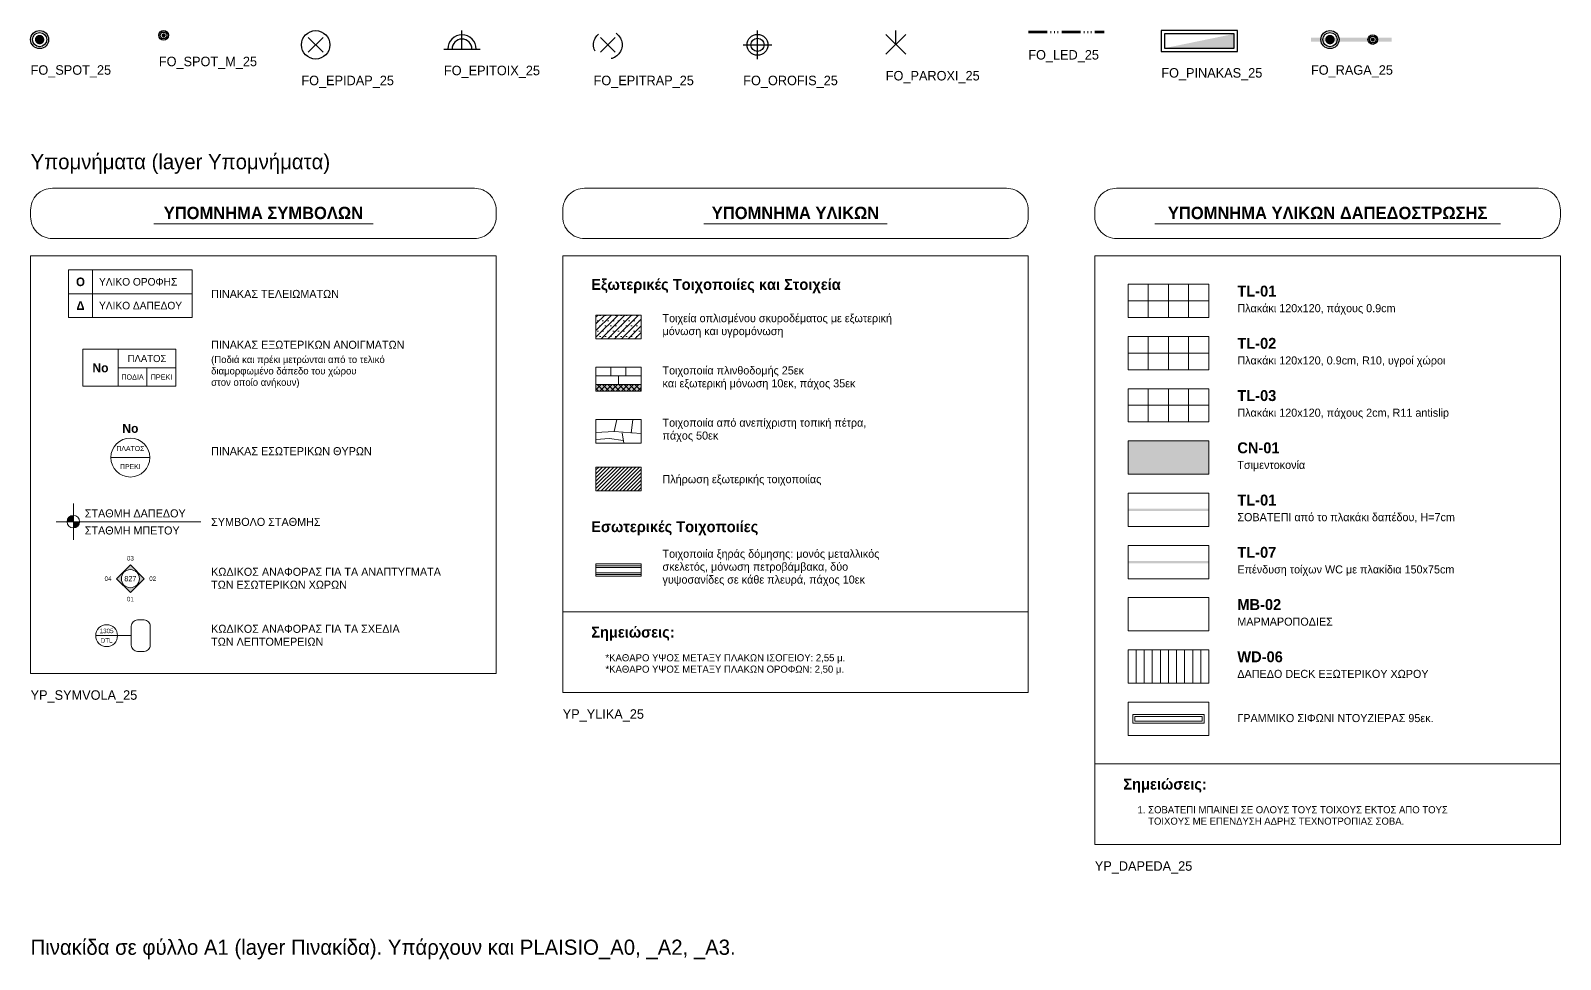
# Model space of a CAD drawing. Extents: x 0 to 269, y -106 to 0.
# Drawn here: x 23.1 to 31.15, y -10.04 to -5.16 of the extents above; entities that cross this region are included whole.
import ezdxf
from ezdxf.enums import TextEntityAlignment as Align

# ---------------------------------------------------------------- set-up
doc = ezdxf.new("R2010")
doc.units = 0
doc.linetypes.add('KIT_DASH', pattern=[0.15, 0.1, -0.05])
doc.layers.add('KIT-Οδηγίες', color=140, linetype='Continuous', plot=False)
doc.layers.add('Υπομνήματα', color=61, linetype='Continuous', lineweight=18)
doc.layers.add('Φωτισμός', color=12, linetype='Continuous', lineweight=25)
doc.styles.add('KIT', font='Commissioner-Regular.ttf')
doc.styles.add('KIT-B', font='Commissioner-Bold.ttf')

# ---------------------------------------------------------------- blocks, each defined once
blk = doc.blocks.new('FO_SPOT_25')
blk.add_hatch(color=256).paths.add_polyline_path([(-0.025, 0, 1), (0.025, 0, 1)])
for radius in [0.0475, 0.0375]:
    blk.add_circle((0, 0), radius)
blk = doc.blocks.new('FO_SPOT_M_25')
blk.add_hatch(color=256).paths.add_polyline_path([(-0.0105, 0, 1), (0.0105, 0, 1)])
for radius in [0.025, 0.0175]:
    blk.add_circle((0, 0), radius)
blk = doc.blocks.new('FO_EPIDAP_25')
for p, q in [((-0.039, -0.039), (0.039, 0.039)), ((-0.039, 0.039), (0.039, -0.039))]:
    blk.add_line(p, q)
blk.add_circle((0, 0), 0.075)
blk = doc.blocks.new('FO_EPITOIX_25')
for p, q in [((0, 0), (0, 0.0975)), ((-0.095, 0), (0.095, 0))]:
    blk.add_line(p, q)
for radius in [0.075, 0.0525]:
    blk.add_arc((0, 0), radius, 0, 180)
blk = doc.blocks.new('FO_EPITRAP_25')
for p, q in [((-0.039, -0.039), (0.039, 0.039)), ((-0.039, 0.039), (0.039, -0.039))]:
    blk.add_line(p, q)
at = {"linetype": 'KIT_DASH', "ltscale": 0.3}
blk.add_circle((0, 0), 0.075, dxfattribs=at)
blk = doc.blocks.new('FO_OROFIS_25')
for p, q in [((-0.075, 0), (0.075, 0)), ((0, -0.075), (0, 0.075))]:
    blk.add_line(p, q)
for radius in [0.055, 0.035]:
    blk.add_circle((0, 0), radius)
blk = doc.blocks.new('FO_PAROXI_25')
for p, q in [((-0.0525, -0.0525), (0.0525, 0.0525)), ((-0.0525, 0.0525), (0.0525, -0.0525)), ((0, 0), (0, 0.0725))]:
    blk.add_line(p, q)
blk = doc.blocks.new('FO_LED_25')
for points in [[(-0.2, -0.0075), (-0.1, -0.0075), (-0.1, 0.0075), (-0.2, 0.0075)], [(-0.025, -0.0075), (0.075, -0.0075), (0.075, 0.0075), (-0.025, 0.0075)], [(0.15, -0.0075), (0.2, -0.0075), (0.2, 0.0075), (0.15, 0.0075)]]:
    blk.add_hatch(color=256).paths.add_polyline_path(points)
at = {"lineweight": 9}
for p, q in [((-0.08125, -0.00525), (-0.08125, 0.00525)), ((-0.0625, -0.00525), (-0.0625, 0.00525)), ((-0.04375, -0.00525), (-0.04375, 0.00525)), ((0.09375, -0.00525), (0.09375, 0.00525)), ((0.1125, -0.00525), (0.1125, 0.00525)), ((0.13125, -0.00525), (0.13125, 0.00525))]:
    blk.add_line(p, q, dxfattribs=at)
blk = doc.blocks.new('FO_PINAKAS_25')
blk.add_hatch(color=256).paths.add_polyline_path([(-0.1825, -0.0375), (0.1825, -0.0375), (0.1825, 0.0375)])
for points in [[(-0.2, -0.055), (0.2, -0.055), (0.2, 0.055), (-0.2, 0.055)], [(-0.1825, -0.0375), (0.1825, -0.0375), (0.1825, 0.0375), (-0.1825, 0.0375)]]:
    blk.add_lwpolyline(points, close=True)
blk = doc.blocks.new('FO_RAGA_25')
for points in [[(-0.2125, -0.01), (0.2125, -0.01), (0.2125, 0.01), (-0.2125, 0.01)], [(-0.1375, 0, 1), (-0.0875, 0, 1)], [(0.102, 0, 1), (0.123, 0, 1)]]:
    blk.add_hatch(color=256).paths.add_polyline_path(points)
for centre, radius in [((-0.1125, 0), 0.0475), ((-0.1125, 0), 0.0375), ((0.1125, 0), 0.025), ((0.1125, 0), 0.0175)]:
    blk.add_circle(centre, radius)
blk = doc.blocks.new('YP_SYMVOLA_25')
for points in [[(0.225, -1.755), (0.225, -1.7225, 0.4142136), (0.1925, -1.755)], [(0.225, -1.755), (0.225, -1.7875, 0.4142136), (0.2575, -1.755)]]:
    blk.add_hatch(color=256).paths.add_polyline_path(points)
h = blk.add_hatch(color=256)
h.paths.add_polyline_path([(0.5975, -2.055), (0.525, -1.9825), (0.4525, -2.055), (0.525, -2.1275)])
h.paths.add_polyline_path([(0.4775, -2.055, 1), (0.5725, -2.055, 1)], flags=16)
for p, q in [((0.64816, -0.1872), (1.80184, -0.1872)), ((0.325, -0.68), (0.325, -0.43)), ((0.2, -0.555), (0.85, -0.555)), ((0.46, -1.0425), (0.46, -0.8475)), ((0.46, -0.945), (0.765, -0.945)), ((0.6125, -1.0425), (0.6125, -0.945)), ((0.4225, -1.4175), (0.6275, -1.4175)), ((0.225, -1.85), (0.225, -1.66)), ((0.135, -1.755), (0.89643, -1.755)), ((0.3425, -2.355), (0.4575, -2.355)), ((0.4575, -2.355), (0.53, -2.355))]:
    blk.add_line(p, q)
for points in [[(0.115, -0.265), (2.335, -0.265, 0.4142136), (2.45, -0.15), (2.45, -0.115, 0.4142136), (2.335, 0), (0.115, 0, 0.4142136), (0, -0.115), (0, -0.15, 0.4142136)], [(0.5625, -2.4375), (0.5975, -2.4375, 0.4142136), (0.63, -2.405), (0.63, -2.305, 0.4142136), (0.5975, -2.2725), (0.5625, -2.2725, 0.4142136), (0.53, -2.305), (0.53, -2.405, 0.4142136)]]:
    blk.add_lwpolyline(points, format="xyb", close=True)
for points in [[(0, -2.555), (2.45, -2.555), (2.45, -0.355), (0, -0.355)], [(0.2, -0.68), (0.85, -0.68), (0.85, -0.43), (0.2, -0.43)], [(0.275, -1.0425), (0.765, -1.0425), (0.765, -0.8475), (0.275, -0.8475)], [(0.5975, -2.055), (0.525, -1.9825), (0.4525, -2.055), (0.525, -2.1275)]]:
    blk.add_lwpolyline(points, close=True)
for centre, radius in [((0.525, -1.4175), 0.1025), ((0.225, -1.755), 0.0325), ((0.525, -2.055), 0.0475), ((0.4, -2.355), 0.0575)]:
    blk.add_circle(centre, radius)
at = {"style": 'KIT-B'}
for s, height, p in [('ΥΠΟΜΝΗΜΑ ΣΥΜΒΟΛΩΝ', 0.065, (1.225, -0.1625)), ('No', 0.0475, (0.525, -1.2875))]:
    blk.add_text(s, height=height, dxfattribs=at).set_placement(p, align=Align.CENTER)
for s, height, style, p in [('Ο', 0.045, 'KIT-B', (0.2625, -0.4925)), ('Δ', 0.045, 'KIT-B', (0.2625, -0.6175)), ('ΠΛΑΤΟΣ', 0.0375, 'KIT', (0.6125, -0.89625)), ('No', 0.0475, 'KIT-B', (0.3675, -0.945)), ('ΠΟΔΙΑ', 0.0275, 'KIT', (0.53625, -0.99375)), ('ΠΡΕΚΙ', 0.0275, 'KIT', (0.68875, -0.99375)), ('ΠΛΑΤΟΣ', 0.02625, 'KIT', (0.525, -1.37)), ('ΠΡΕΚΙ', 0.02625, 'KIT', (0.525, -1.465)), ('03', 0.02375, 'KIT', (0.525, -1.9475)), ('04', 0.02375, 'KIT', (0.4075, -2.055)), ('827', 0.0275, 'KIT', (0.525, -2.055)), ('02', 0.02375, 'KIT', (0.6425, -2.055)), ('01', 0.02375, 'KIT', (0.525, -2.1625)), ('1305', 0.02375, 'KIT', (0.4, -2.33)), ('DTL', 0.02375, 'KIT', (0.4, -2.38))]:
    blk.add_text(s, height=height, dxfattribs=dict(style=style)).set_placement(p, align=Align.MIDDLE_CENTER)
at = {"style": 'KIT'}
for s, p in [('ΥΛΙΚΟ ΟΡΟΦΗΣ', (0.36, -0.4925)), ('ΥΛΙΚΟ ΔΑΠΕΔΟΥ', (0.36, -0.6175))]:
    blk.add_text(s, height=0.04, dxfattribs=at).set_placement(p, align=Align.MIDDLE_LEFT)
for s, height, p in [('ΠΙΝΑΚΑΣ ΤΕΛΕΙΩΜΑΤΩΝ', 0.0425, (0.95, -0.5775)), ('ΠΙΝΑΚΑΣ ΕΞΩΤΕΡΙΚΩΝ ΑΝΟΙΓΜΑΤΩΝ', 0.0425, (0.95, -0.845)), ('(Ποδιά και πρέκι μετρώνται από το τελικό', 0.0375, (0.95, -0.92)), ('διαμορφωμένο δάπεδο του χώρου', 0.0375, (0.95, -0.98)), ('στον οποίο ανήκουν)', 0.0375, (0.95, -1.04)), ('ΠΙΝΑΚΑΣ ΕΣΩΤΕΡΙΚΩΝ ΘΥΡΩΝ', 0.0425, (0.95, -1.405)), ('ΣΤΑΘΜΗ ΔΑΠΕΔΟΥ', 0.0425, (0.285, -1.7325)), ('ΣΥΜΒΟΛΟ ΣΤΑΘΜΗΣ', 0.0425, (0.95, -1.7775)), ('ΣΤΑΘΜΗ ΜΠΕΤΟΥ', 0.0425, (0.285, -1.8225)), ('ΚΩΔΙΚΟΣ ΑΝΑΦΟΡΑΣ ΓΙΑ ΤΑ ΑΝΑΠΤΥΓΜΑΤΑ', 0.0425, (0.95, -2.04)), ('ΤΩΝ ΕΣΩΤΕΡΙΚΩΝ ΧΩΡΩΝ', 0.0425, (0.95, -2.108)), ('ΚΩΔΙΚΟΣ ΑΝΑΦΟΡΑΣ ΓΙΑ ΤΑ ΣΧΕΔΙΑ', 0.0425, (0.95, -2.34)), ('ΤΩΝ ΛΕΠΤΟΜΕΡΕΙΩΝ', 0.0425, (0.95, -2.408))]:
    blk.add_text(s, height=height, dxfattribs=at).set_placement(p)
blk = doc.blocks.new('YP_YLIKA_25')
h = blk.add_hatch()
h.set_pattern_fill('ANSI31', color=252, scale=0.007874)
h.paths.add_polyline_path([(0.175, -0.7925), (0.4125, -0.7925), (0.4125, -0.6675), (0.175, -0.6675)])
h = blk.add_hatch()
h.set_pattern_fill('DOTS', color=252, scale=0.017323)
h.paths.add_polyline_path([(0.175, -0.7925), (0.4125, -0.7925), (0.4125, -0.6675), (0.175, -0.6675)])
at = {"true_color": 0xf8f6b0}
blk.add_hatch(color=256, dxfattribs=at).paths.add_polyline_path([(0.175, -1.0675), (0.4125, -1.0675), (0.4125, -1.0325), (0.175, -1.0325)])
h = blk.add_hatch()
h.set_pattern_fill('ANSI37', color=252, scale=0.0062992)
h.paths.add_polyline_path([(0.175, -1.0675), (0.4125, -1.0675), (0.4125, -1.0325), (0.175, -1.0325)])
h = blk.add_hatch()
h.set_pattern_fill('ANSI31', color=252, scale=0.0043307)
h.paths.add_polyline_path([(0.175, -1.5925), (0.4125, -1.5925), (0.4125, -1.4675), (0.175, -1.4675)])
for p, q in [((0.74313, -0.1872), (1.70687, -0.1872)), ((0.175, -1.0325), (0.4125, -1.0325)), ((0, -2.23), (2.45, -2.23))]:
    blk.add_line(p, q)
at = {"color": 252}
for p, q in [((0.25338, -0.9875), (0.25338, -0.9425)), ((0.33175, -0.9875), (0.33175, -0.9425)), ((0.175, -0.9875), (0.4125, -0.9875)), ((0.29375, -1.0325), (0.29375, -0.9875)), ((0.175, -1.9866), (0.4125, -1.9866)), ((0.175, -1.9957), (0.4125, -1.9957)), ((0.175, -2.0243), (0.4125, -2.0243)), ((0.175, -2.0334), (0.4125, -2.0334))]:
    blk.add_line(p, q, dxfattribs=at)
blk.add_lwpolyline([(0.115, -0.265), (2.335, -0.265, 0.4142136), (2.45, -0.15), (2.45, -0.115, 0.4142136), (2.335, 0), (0.115, 0, 0.4142136), (0, -0.115), (0, -0.15, 0.4142136)], format="xyb", close=True)
for points in [[(0, -2.655), (2.45, -2.655), (2.45, -0.355), (0, -0.355)], [(0.175, -0.7925), (0.4125, -0.7925), (0.4125, -0.6675), (0.175, -0.6675)], [(0.175, -1.0675), (0.4125, -1.0675), (0.4125, -0.9425), (0.175, -0.9425)], [(0.175, -1.3425), (0.4125, -1.3425), (0.4125, -1.2175), (0.175, -1.2175)], [(0.175, -1.5925), (0.4125, -1.5925), (0.4125, -1.4675), (0.175, -1.4675)], [(0.175, -2.0425), (0.4125, -2.0425), (0.4125, -1.9775), (0.175, -1.9775)]]:
    blk.add_lwpolyline(points, close=True)
for points in [[(0.175, -1.28625), (0.27, -1.28), (0.4125, -1.29)], [(0.27, -1.28), (0.28425, -1.2175)], [(0.32225, -1.3425), (0.31275, -1.2875)], [(0.36025, -1.28875), (0.36975, -1.2175)], [(0.175, -1.3225), (0.24625, -1.3175), (0.3175, -1.3275)]]:
    blk.add_lwpolyline(points, dxfattribs=at)
at = {"style": 'KIT-B'}
blk.add_text('ΥΠΟΜΝΗΜΑ ΥΛΙΚΩΝ', height=0.065, dxfattribs=at).set_placement((1.225, -0.1625), align=Align.CENTER)
for s, height, style, p in [('Εξωτερικές Τοιχοποιίες και Στοιχεία', 0.0575, 'KIT-B', (0.15, -0.535)), ('Τοιχεία οπλισμένου σκυροδέματος με εξωτερική', 0.0425, 'KIT', (0.525, -0.705)), ('μόνωση και υγρομόνωση', 0.0425, 'KIT', (0.525, -0.773)), ('Τοιχοποιία πλινθοδομής 25εκ', 0.0425, 'KIT', (0.525, -0.98)), ('και εξωτερική μόνωση 10εκ, πάχος 35εκ', 0.0425, 'KIT', (0.525, -1.048)), ('Τοιχοποιία από ανεπίχριστη τοπική πέτρα,', 0.0425, 'KIT', (0.525, -1.255)), ('πάχος 50εκ', 0.0425, 'KIT', (0.525, -1.323)), ('Πλήρωση εξωτερικής τοιχοποιίας', 0.0425, 'KIT', (0.525, -1.5525)), ('Εσωτερικές Τοιχοποιίες', 0.0575, 'KIT-B', (0.15, -1.81)), ('Τοιχοποιία ξηράς δόμησης: μονός μεταλλικός', 0.0425, 'KIT', (0.525, -1.945)), ('σκελετός, μόνωση πετροβάμβακα, δύο', 0.0425, 'KIT', (0.525, -2.013)), ('γυψοσανίδες σε κάθε πλευρά, πάχος 10εκ', 0.0425, 'KIT', (0.525, -2.081)), ('Σημειώσεις:', 0.0575, 'KIT-B', (0.15, -2.365)), ('*ΚΑΘΑΡΟ ΥΨΟΣ ΜΕΤΑΞΥ ΠΛΑΚΩΝ ΙΣΟΓΕΙΟΥ: 2,55 μ.', 0.0375, 'KIT', (0.225, -2.49)), ('*ΚΑΘΑΡΟ ΥΨΟΣ ΜΕΤΑΞΥ ΠΛΑΚΩΝ ΟΡΟΦΩΝ: 2,50 μ.', 0.0375, 'KIT', (0.225, -2.55))]:
    blk.add_text(s, height=height, dxfattribs=dict(style=style)).set_placement(p)
blk = doc.blocks.new('YP_DAPEDA_25')
at = {"true_color": 0xc8c8cb}
blk.add_hatch(color=256, dxfattribs=at).paths.add_polyline_path([(0.175, -1.505), (0.6, -1.505), (0.6, -1.33), (0.175, -1.33)])
at = {"true_color": 0xff7f00}
blk.add_hatch(color=256, dxfattribs=at).paths.add_polyline_path([(0.175, -1.69875), (0.6, -1.69875), (0.6, -1.68625), (0.175, -1.68625)])
at = {"true_color": 0xffbf00}
blk.add_hatch(color=256, dxfattribs=at).paths.add_polyline_path([(0.175, -1.97375), (0.6, -1.97375), (0.6, -1.96125), (0.175, -1.96125)])
for p, q in [((0.31498, -0.1872), (2.13502, -0.1872)), ((0, -3.03), (2.45, -3.03))]:
    blk.add_line(p, q)
at = {"color": 252}
for p, q in [((0.28125, -0.68), (0.28125, -0.505)), ((0.3875, -0.68), (0.3875, -0.505)), ((0.49375, -0.68), (0.49375, -0.505)), ((0.175, -0.5925), (0.6, -0.5925)), ((0.28125, -0.955), (0.28125, -0.78)), ((0.3875, -0.955), (0.3875, -0.78)), ((0.49375, -0.955), (0.49375, -0.78)), ((0.175, -0.8675), (0.6, -0.8675)), ((0.28125, -1.23), (0.28125, -1.055)), ((0.3875, -1.23), (0.3875, -1.055)), ((0.49375, -1.23), (0.49375, -1.055)), ((0.175, -1.1425), (0.6, -1.1425)), ((0.2175, -2.605), (0.2175, -2.43)), ((0.26, -2.605), (0.26, -2.43)), ((0.3025, -2.605), (0.3025, -2.43)), ((0.345, -2.605), (0.345, -2.43)), ((0.3875, -2.605), (0.3875, -2.43)), ((0.43, -2.605), (0.43, -2.43)), ((0.4725, -2.605), (0.4725, -2.43)), ((0.515, -2.605), (0.515, -2.43)), ((0.5575, -2.605), (0.5575, -2.43))]:
    blk.add_line(p, q, dxfattribs=at)
blk.add_lwpolyline([(0.115, -0.265), (2.335, -0.265, 0.4142136), (2.45, -0.15), (2.45, -0.115, 0.4142136), (2.335, 0), (0.115, 0, 0.4142136), (0, -0.115), (0, -0.15, 0.4142136)], format="xyb", close=True)
for points in [[(0, -3.455), (2.45, -3.455), (2.45, -0.355), (0, -0.355)], [(0.175, -0.68), (0.6, -0.68), (0.6, -0.505), (0.175, -0.505)], [(0.175, -0.955), (0.6, -0.955), (0.6, -0.78), (0.175, -0.78)], [(0.175, -1.23), (0.6, -1.23), (0.6, -1.055), (0.175, -1.055)], [(0.175, -1.505), (0.6, -1.505), (0.6, -1.33), (0.175, -1.33)], [(0.175, -1.78), (0.6, -1.78), (0.6, -1.605), (0.175, -1.605)], [(0.175, -2.055), (0.6, -2.055), (0.6, -1.88), (0.175, -1.88)], [(0.175, -2.33), (0.6, -2.33), (0.6, -2.155), (0.175, -2.155)], [(0.175, -2.605), (0.6, -2.605), (0.6, -2.43), (0.175, -2.43)], [(0.175, -2.88), (0.6, -2.88), (0.6, -2.705), (0.175, -2.705)]]:
    blk.add_lwpolyline(points, close=True)
for points in [[(0.2, -2.815), (0.575, -2.815), (0.575, -2.77), (0.2, -2.77)], [(0.21, -2.805), (0.565, -2.805), (0.565, -2.78), (0.21, -2.78)]]:
    blk.add_lwpolyline(points, close=True, dxfattribs=at)
at = {"style": 'KIT-B'}
blk.add_text('ΥΠΟΜΝΗΜΑ ΥΛΙΚΩΝ ΔΑΠΕΔΟΣΤΡΩΣΗΣ', height=0.065, dxfattribs=at).set_placement((1.225, -0.1625), align=Align.CENTER)
for s, height, style, p in [('TL-01', 0.0575, 'KIT-B', (0.75, -0.57)), ('Πλακάκι 120x120, πάχους 0.9cm', 0.0425, 'KIT', (0.75, -0.6525)), ('TL-02', 0.0575, 'KIT-B', (0.75, -0.845)), ('Πλακάκι 120x120, 0.9cm, R10, υγροί χώροι', 0.0425, 'KIT', (0.75, -0.9275)), ('TL-03', 0.0575, 'KIT-B', (0.75, -1.12)), ('Πλακάκι 120x120, πάχους 2cm, R11 antislip', 0.0425, 'KIT', (0.75, -1.2025)), ('CN-01', 0.0575, 'KIT-B', (0.75, -1.395)), ('Τσιμεντοκονία', 0.0425, 'KIT', (0.75, -1.4775)), ('TL-01', 0.0575, 'KIT-B', (0.75, -1.67)), ('ΣΟΒΑΤΕΠΙ από το πλακάκι δαπέδου, H=7cm', 0.0425, 'KIT', (0.75, -1.7525)), ('TL-07', 0.0575, 'KIT-B', (0.75, -1.945)), ('Επένδυση τοίχων WC με πλακίδια 150x75cm', 0.0425, 'KIT', (0.75, -2.0275)), ('MB-02', 0.0575, 'KIT-B', (0.75, -2.22)), ('ΜΑΡΜΑΡΟΠΟΔΙΕΣ', 0.0425, 'KIT', (0.75, -2.3025)), ('WD-06', 0.0575, 'KIT-B', (0.75, -2.495)), ('ΔΑΠΕΔΟ DECK ΕΞΩΤΕΡΙΚΟΥ ΧΩΡΟΥ', 0.0425, 'KIT', (0.75, -2.5775)), ('ΓΡΑΜΜΙΚΟ ΣΙΦΩΝΙ ΝΤΟΥΖΙΕΡΑΣ 95εκ.', 0.0425, 'KIT', (0.75, -2.81)), ('Σημειώσεις:', 0.0575, 'KIT-B', (0.15, -3.165)), ('1. ΣΟΒΑΤΕΠΙ ΜΠΑΙΝΕΙ ΣΕ ΟΛΟΥΣ ΤΟΥΣ ΤΟΙΧΟΥΣ ΕΚΤΟΣ ΑΠΟ ΤΟΥΣ', 0.0375, 'KIT', (0.225, -3.29)), ('    ΤΟΙΧΟΥΣ ΜΕ ΕΠΕΝΔΥΣΗ ΑΔΡΗΣ ΤΕΧΝΟΤΡΟΠΙΑΣ ΣΟΒΑ.', 0.0375, 'KIT', (0.225, -3.35))]:
    blk.add_text(s, height=height, dxfattribs=dict(style=style)).set_placement(p)

msp = doc.modelspace()

# ---------------------------------------------------------------- block references
at = {"layer": 'Υπομνήματα'}
for name, p in [('YP_SYMVOLA_25', (23.1, -5.9854)), ('YP_YLIKA_25', (25.9, -5.9854)), ('YP_DAPEDA_25', (28.7, -5.9854))]:
    msp.add_blockref(name, p, dxfattribs=at)
at = {"layer": 'Φωτισμός'}
for name, p in [('FO_SPOT_25', (23.1475, -5.2029)), ('FO_SPOT_M_25', (23.8, -5.1804)), ('FO_EPIDAP_25', (24.6, -5.2304)), ('FO_EPITOIX_25', (25.37, -5.2529)), ('FO_EPITRAP_25', (26.1375, -5.2304)), ('FO_OROFIS_25', (26.925, -5.2304)), ('FO_PAROXI_25', (27.6525, -5.2279)), ('FO_LED_25', (28.55, -5.1629)), ('FO_PINAKAS_25', (29.25, -5.2104)), ('FO_RAGA_25', (30.05, -5.2029))]:
    msp.add_blockref(name, p, dxfattribs=at)

# ---------------------------------------------------------------- texts
at = {"layer": 'KIT-Οδηγίες', "style": 'KIT'}
for s, height, p in [('FO_SPOT_M_25', 0.05, (23.775, -5.3429)), ('FO_LED_25', 0.05, (28.35, -5.3079)), ('FO_SPOT_25', 0.05, (23.1, -5.3879)), ('FO_EPIDAP_25', 0.05, (24.525, -5.4429)), ('FO_EPITOIX_25', 0.05, (25.275, -5.3904)), ('FO_EPITRAP_25', 0.05, (26.0625, -5.4429)), ('FO_OROFIS_25', 0.05, (26.85, -5.4429)), ('FO_PAROXI_25', 0.05, (27.6, -5.4179)), ('FO_PINAKAS_25', 0.05, (29.05, -5.4029)), ('FO_RAGA_25', 0.05, (29.8375, -5.3879)), ('Υπομνήματα (layer Υπομνήματα)', 0.08, (23.1, -5.8854)), ('YP_SYMVOLA_25', 0.05, (23.1, -8.6779)), ('YP_YLIKA_25', 0.05, (25.9, -8.7779)), ('YP_DAPEDA_25', 0.05, (28.7, -9.5779)), ('Πινακίδα σε φύλλο A1 (layer Πινακίδα). Υπάρχουν και PLAISIO_A0, _A2, _A3.', 0.08, (23.1, -10.0204))]:
    msp.add_text(s, height=height, dxfattribs=at).set_placement(p)

doc.saveas('drawing.dxf')
